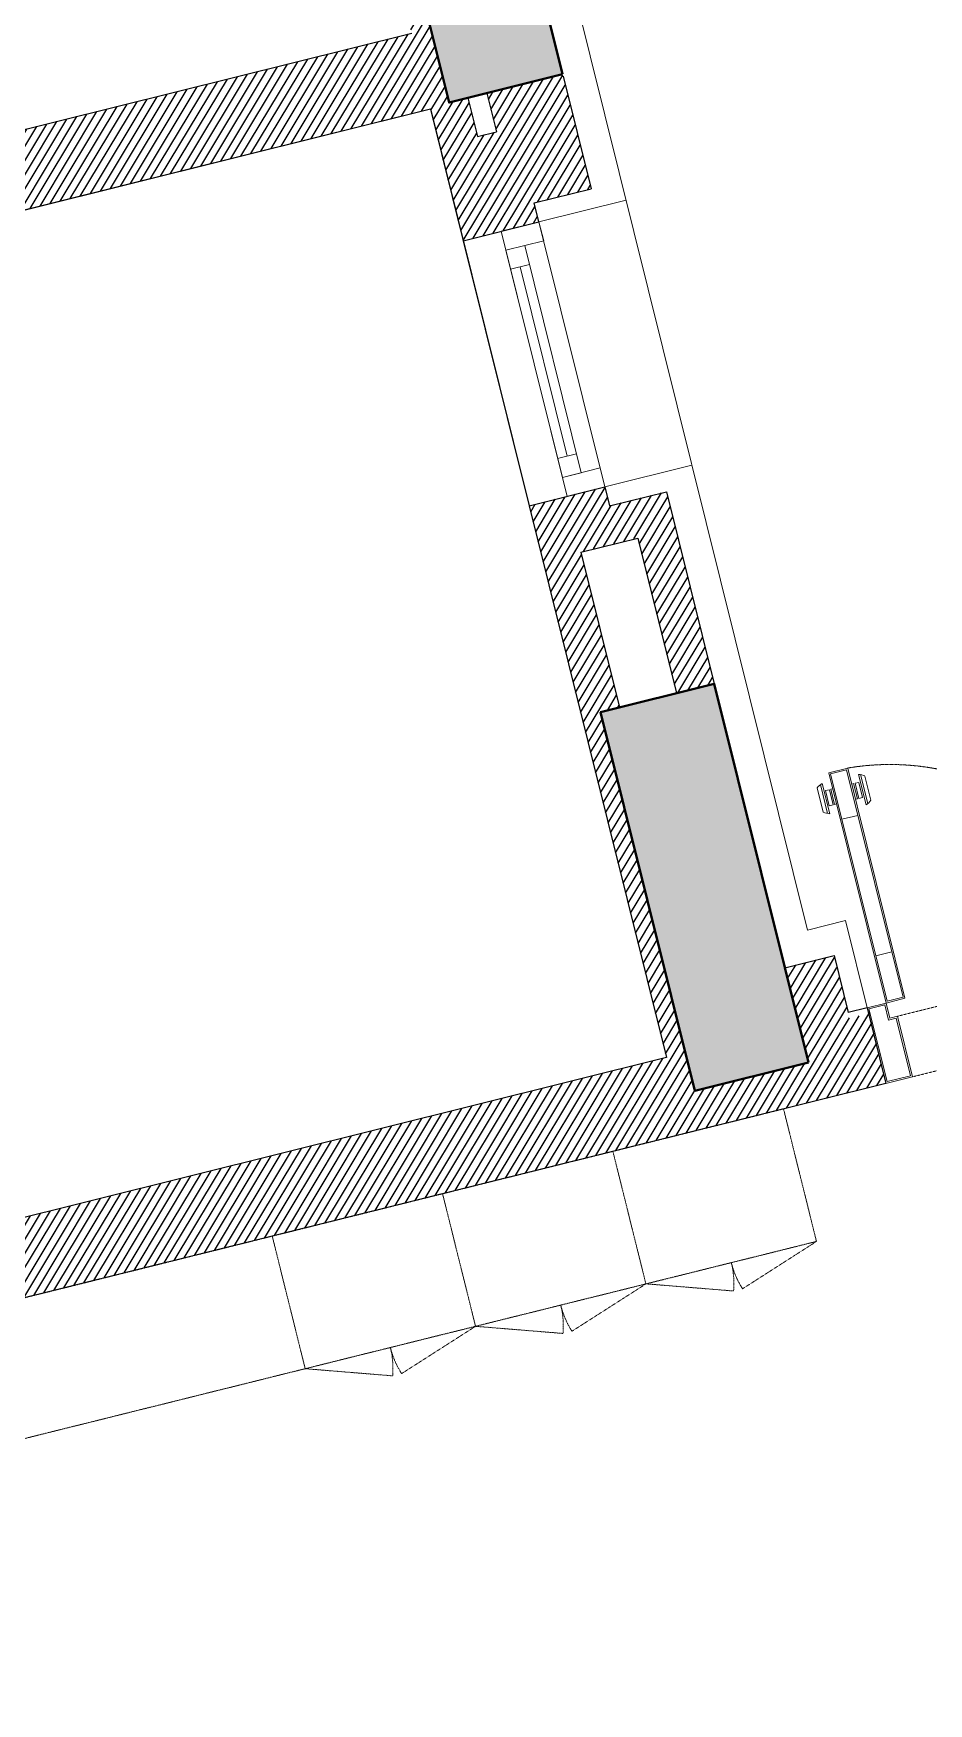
# Model space of a CAD drawing. Header units: inches. Extents: x -207898 to 3408902, y 497526 to 4632928.
# Drawn here: x 3389154 to 3391449, y 4611790 to 4616070 of the extents above; entities that cross this region are included whole.
import ezdxf

# ---------------------------------------------------------------- set-up
doc = ezdxf.new("R2010")
doc.units = ezdxf.units.IN
doc.header["$MEASUREMENT"] = 0
for name, pattern in [('xref grd floor$0$CENTER', [2, 1.25, -0.25, 0.25, -0.25]), ('xref grd floor$0$HIDDEN', [0.375, 0.25, -0.125]), ('xref grd floor$0$HIDDEN2', [0.1875, 0.125, -0.0625])]:
    doc.linetypes.add(name, pattern=pattern)
for name, color, linetype, lineweight in [('1', 1, 'Continuous', 50), ('xref grd floor$0$A-DOOR', 134, 'Continuous', 18), ('xref grd floor$0$A-FLOR-HIDN', 252, 'xref grd floor$0$HIDDEN', 0), ('xref grd floor$0$A-WALL-TILE', 8, 'Continuous', 9), ('xref grd floor$0$XREF-V2-GF_COLS$0$A-COLS', 5, 'Continuous', 40), ('xref grd floor$0$XREF-V2-GF_COLS$0$A-COLS-PATT', 253, 'Continuous', 20)]:
    doc.layers.add(name, color=color, linetype=linetype, lineweight=lineweight)
for name, color, linetype in [('xref grd floor$0$8', 8, 'Continuous'), ('xref grd floor$0$A-WALL', 7, 'Continuous'), ('xref grd floor$0$CQ Wall hatch_CHB', 8, 'Continuous')]:
    doc.layers.add(name, color=color, linetype=linetype)
pattern_1 = [(45, (20869.716, 76050.643), (-13.258252, 13.258252), [])]

# ---------------------------------------------------------------- blocks, each defined once
blk = doc.blocks.new('xref grd floor$0$XREF-V2-GF_COLS')
at = {"layer": 'xref grd floor$0$XREF-V2-GF_COLS$0$A-COLS-PATT'}
for points in [[(281721.4, 503040.6), (281430.3, 502968.2), (281285.4, 503550.4), (281576.5, 503622.9)], [(282351.5, 500507.8), (282060.4, 500435.4), (281819, 501405.8), (282110.1, 501478.2)]]:
    blk.add_hatch(color=256, dxfattribs=at).paths.add_polyline_path(points)
at = {"layer": 'xref grd floor$0$XREF-V2-GF_COLS$0$A-COLS'}
for points in [[(281721.4, 503040.6), (281430.3, 502968.2), (281285.4, 503550.4), (281576.5, 503622.9)], [(281721.4, 503040.6), (281430.3, 502968.2), (281285.4, 503550.4), (281576.5, 503622.9)], [(282351.5, 500507.8), (282060.4, 500435.4), (281819, 501405.8), (282110.1, 501478.2)], [(282351.5, 500507.8), (282060.4, 500435.4), (281819, 501405.8), (282110.1, 501478.2)]]:
    blk.add_lwpolyline(points, close=True, dxfattribs=at)
blk = doc.blocks.new('xref grd floor$0$stonecladding')
at = {"layer": 'xref grd floor$0$A-WALL-TILE'}
for p, q in [((39160, 40113.3, 0), (39160, 34735.8, 0)), ((39160, 34735.8, 0), (39260, 34735.8, 0)), ((39260, 34735.8, 0), (39260, 34505.8, 0))]:
    blk.add_line(p, q, dxfattribs=at)
blk = doc.blocks.new('*U62')
for p, q in [((-673, 785.6), (-673, 705.6)), ((-650, 200), (-650, 808.1)), ((-650, 808.1), (-600, 808.1)), ((-600, 808.1), (-650, 808.1)), ((-646, 204), (-646, 804.1)), ((-604, 804.1), (-646, 804.1)), ((-604, 804.1), (-604, 204)), ((-600, 808.1), (-600, 200)), ((-577, 785.6), (-577, 705.6)), ((577, 785.6), (577, 705.6)), ((600, 808.1), (600, 200)), ((650, 808.1), (600, 808.1)), ((600, 808.1), (650, 808.1)), ((604, 804.1), (604, 204)), ((604, 804.1), (646, 804.1)), ((646, 204), (646, 804.1)), ((650, 200), (650, 808.1)), ((673, 785.6), (673, 705.6)), ((-669, 765.6), (-659, 765.6)), ((-669, 765.6), (-669, 725.6)), ((-659, 765.6), (-659, 725.6)), ((-655, 765.6), (-655, 725.6)), ((-655, 765.6), (-650, 765.6)), ((-595, 765.6), (-600, 765.6)), ((-595, 765.6), (-595, 725.6)), ((-591, 765.6), (-591, 725.6)), ((-581, 765.6), (-591, 765.6)), ((-581, 765.6), (-581, 725.6)), ((581, 765.6), (581, 725.6)), ((581, 765.6), (591, 765.6)), ((591, 765.6), (591, 725.6)), ((595, 765.6), (595, 725.6)), ((595, 765.6), (600, 765.6)), ((655, 765.6), (650, 765.6)), ((655, 765.6), (655, 725.6)), ((669, 765.6), (659, 765.6)), ((659, 765.6), (659, 725.6)), ((669, 765.6), (669, 725.6)), ((-669, 725.6), (-659, 725.6)), ((-655, 725.6), (-650, 725.6)), ((-595, 725.6), (-600, 725.6)), ((-581, 725.6), (-591, 725.6)), ((581, 725.6), (591, 725.6)), ((595, 725.6), (600, 725.6)), ((655, 725.6), (650, 725.6)), ((669, 725.6), (659, 725.6)), ((-604, 684.1), (-646, 684.1)), ((604, 684.1), (646, 684.1)), ((-600, 200), (-650, 200)), ((600, 200), (650, 200))]:
    blk.add_line(p, q)
at = {"color": 253, "linetype": 'xref grd floor$0$HIDDEN2'}
for p, q in [((630, 160), (-630, 160)), ((-630, 0), (630, 0))]:
    blk.add_line(p, q, dxfattribs=at)
for points in [[(-688, 777.6), (-688, 713.6)], [(-678, 783.8), (-678, 707.4)], [(-572, 783.8), (-572, 707.4)], [(-562, 777.6), (-562, 713.6)], [(562, 777.6), (562, 713.6)], [(572, 783.8), (572, 707.4)], [(678, 783.8), (678, 707.4)], [(688, 777.6), (688, 713.6)]]:
    blk.add_lwpolyline(points)
for points in [[(-673, 785.6), (-673, 705.6, -2.191511)], [(-577, 785.6), (-577, 705.6, 2.191511)], [(577, 785.6), (577, 705.6, -2.191511)], [(673, 785.6), (673, 705.6, 2.191511)]]:
    blk.add_lwpolyline(points, format="xyb")
at = {"flags": 128}
for points in [[(-646, 684.1), (-604, 684.1), (-604, 804.1), (-646, 804.1)], [(646, 684.1), (604, 684.1), (604, 804.1), (646, 804.1)], [(-646, 204), (-604, 204), (-604, 324), (-646, 324)], [(646, 204), (604, 204), (604, 324), (646, 324)]]:
    blk.add_lwpolyline(points, close=True, dxfattribs=at)
for points in [[(-700, 200), (-650, 200), (-650, 160), (-630, 160), (-630, 0), (-700, 0)], [(-696, 196), (-654, 196), (-654, 156), (-634, 156), (-634, 4), (-696, 4)], [(700, 200), (650, 200), (650, 160), (630, 160), (630, 0), (700, 0)], [(696, 196), (654, 196), (654, 156), (634, 156), (634, 4), (696, 4)]]:
    blk.add_lwpolyline(points, close=True)
for centre, start, end in [((-661.3, 745.6), 106.2602, 129.7918), ((-588.7, 745.6), 50.2082, 73.7398), ((588.7, 745.6), 106.2602, 129.7918), ((661.3, 745.6), 50.2082, 73.7398), ((-661.3, 745.6), 230.2082, 253.7398), ((-588.7, 745.6), 286.2602, 309.7918), ((588.7, 745.6), 230.2082, 253.7398), ((661.3, 745.6), 286.2602, 309.7918)]:
    blk.add_arc(centre, 41.7, start, end)
at = {"linetype": 'xref grd floor$0$CENTER', "ltscale": 0.4}
for centre, start, end in [((-650, 160), 360, 85.5883), ((650, 160), 94.4117, 180)]:
    blk.add_arc(centre, 650, start, end, dxfattribs=at)
blk = doc.blocks.new('mak ground floor plan')
at = {"layer": 'xref grd floor$0$CQ Wall hatch_CHB'}
h = blk.add_hatch(dxfattribs=at)
h.set_pattern_fill('ANSI31,_O', color=8, scale=150)
h.set_pattern_definition(pattern_1)
h.paths.add_polyline_path([(59649.8, 113666.6), (59699.8, 113666.6), (59699.8, 119461.6), (59699.8, 119761.6), (58849.8, 119761.6), (58449.8, 119761.6), (58449.8, 119811.6), (58849.8, 119811.6), (58849.8, 120011.6), (58349.8, 120011.6), (58349.8, 119661.6), (59599.8, 119661.6), (59599.8, 113261.6), (56299.8, 113261.6), (56299.8, 113061.6), (59599.8, 113061.9), (59599.8, 113061.6), (59599.9, 112764.1), (59599.7, 112713.9), (59799.7, 112713.9), (59799.7, 112763.9), (59949.8, 112764.1), (59949.8, 113066.6), (59749.8, 113066.6), (59749.8, 112964.1), (59699.8, 112964.1), (59699.8, 113066.6), (59649.8, 113066.6)])
h = blk.add_hatch(dxfattribs=at)
h.set_pattern_fill('ANSI31,_O', color=8, scale=150)
h.set_pattern_definition(pattern_1)
h.paths.add_polyline_path([(59949.8, 111964.1), (59799.7, 111963.9), (59799.7, 112013.9), (59599.7, 112013.9), (59599.8, 111964.1), (59599.9, 110556.6), (56149.9, 110556.6), (56149.9, 111233.7), (55949.9, 111233.7), (55949.9, 109758.6), (56149.9, 109758.6), (56149.9, 110356.6), (60129.7, 110356.6), (60133.7, 110552.5), (60079.7, 110531.6), (60079.7, 110706.5), (59949.9, 110706.6), (59949.9, 110456.6), (59649.9, 110456.6), (59649.9, 111456.6), (59699.9, 111456.6), (59699.8, 111866.6), (59849.8, 111866.6), (59849.9, 111456.6), (59949.9, 111456.6)])
at = {"layer": 'xref grd floor$0$8'}
blk.add_line((59599.7, 110556.4, 0), (56149.7, 110556.4, 0), dxfattribs=at)
blk.add_line((59599.7, 110556.4, 0), (56149.7, 110556.4, 0), dxfattribs=at)
blk.add_line((59599.7, 110556.4, 0), (56149.7, 110556.4, 0), dxfattribs=at)
at = {"layer": 'xref grd floor$0$A-DOOR'}
for p, q in [((59749.8, 112613.9, 0), (59699.8, 112613.9, 0)), ((59749.8, 112613.9, 0), (59699.8, 112613.9, 0)), ((59749.8, 112613.9, 0), (59699.8, 112613.9, 0)), ((59724.8, 112613.9, 0), (59724.7, 112113.9, 0)), ((59724.8, 112613.9, 0), (59724.7, 112113.9, 0)), ((59724.8, 112613.9, 0), (59724.7, 112113.9, 0)), ((59749.7, 112113.9, 0), (59699.7, 112113.9, 0)), ((59749.7, 112113.9, 0), (59699.7, 112113.9, 0)), ((59749.7, 112113.9, 0), (59699.7, 112113.9, 0))]:
    blk.add_line(p, q, dxfattribs=at)
at = {"layer": 'xref grd floor$0$A-DOOR', "elevation": 0}
for points in [[(59799.7, 112713.9), (59699.7, 112713.9), (59699.7, 112013.9), (59799.7, 112013.9)], [(59799.7, 112713.9), (59699.7, 112713.9), (59699.7, 112663.9), (59799.7, 112663.9)], [(59799.7, 112713.9), (59699.7, 112713.9), (59699.7, 112013.9), (59799.7, 112013.9)], [(59799.7, 112713.9), (59699.7, 112713.9), (59699.7, 112663.9), (59799.7, 112663.9)], [(59799.7, 112713.9), (59699.7, 112713.9), (59699.7, 112013.9), (59799.7, 112013.9)], [(59799.7, 112713.9), (59699.7, 112713.9), (59699.7, 112663.9), (59799.7, 112663.9)], [(59749.8, 112663.9), (59699.7, 112663.9), (59699.7, 112063.9), (59749.7, 112063.9)], [(59749.8, 112663.9), (59699.7, 112663.9), (59699.7, 112063.9), (59749.7, 112063.9)], [(59749.8, 112663.9), (59699.7, 112663.9), (59699.7, 112063.9), (59749.7, 112063.9)], [(59799.7, 112013.9), (59699.7, 112013.9), (59699.7, 112063.9), (59799.7, 112063.9)], [(59799.7, 112013.9), (59699.7, 112013.9), (59699.7, 112063.9), (59799.7, 112063.9)], [(59799.7, 112013.9), (59699.7, 112013.9), (59699.7, 112063.9), (59799.7, 112063.9)]]:
    blk.add_lwpolyline(points, close=True, dxfattribs=at)
at = {"layer": 'xref grd floor$0$A-FLOR-HIDN', "lineweight": 0, "ltscale": 0.2}
for p, q in [((57499.7, 110356.4, 0), (59859.2, 110356.4, 0)), ((57499.7, 110356.4, 0), (59859.2, 110356.4, 0)), ((57499.7, 110356.4, 0), (59859.2, 110356.4, 0)), ((59859.2, 110006.4, 0), (59859.2, 110356.4, 0)), ((59859.2, 110006.4, 0), (59859.2, 110356.4, 0)), ((59859.2, 110006.4, 0), (59859.2, 110356.4, 0)), ((58508.5, 110006.4, 0), (58721.7, 109934.5, 0)), ((58508.5, 110006.4, 0), (58721.7, 109934.5, 0)), ((58508.5, 110006.4, 0), (58721.7, 109934.5, 0)), ((58958.5, 110006.4, 0), (58745.3, 109934.5, 0)), ((58958.5, 110006.4, 0), (58745.3, 109934.5, 0)), ((58958.5, 110006.4, 0), (58745.3, 109934.5, 0)), ((58958.5, 110006.4, 0), (59171.7, 109934.5, 0)), ((58958.5, 110006.4, 0), (59171.7, 109934.5, 0)), ((58958.5, 110006.4, 0), (59171.7, 109934.5, 0)), ((59408.5, 110006.4, 0), (59195.3, 109934.5, 0)), ((59408.5, 110006.4, 0), (59195.3, 109934.5, 0)), ((59408.5, 110006.4, 0), (59195.3, 109934.5, 0)), ((59409.2, 110006.4, 0), (59859.2, 110006.4, 0)), ((59409.2, 110006.4, 0), (59622.4, 109934.5, 0)), ((59409.2, 110006.4, 0), (59859.2, 110006.4, 0)), ((59409.2, 110006.4, 0), (59622.4, 109934.5, 0)), ((59409.2, 110006.4, 0), (59859.2, 110006.4, 0)), ((59409.2, 110006.4, 0), (59622.4, 109934.5, 0)), ((59859.2, 110006.4, 0), (59646, 109934.5, 0)), ((59859.2, 110006.4, 0), (59646, 109934.5, 0)), ((59859.2, 110006.4, 0), (59646, 109934.5, 0))]:
    blk.add_line(p, q, dxfattribs=at)
at = {"layer": 'xref grd floor$0$A-FLOR-HIDN', "lineweight": 0, "ltscale": 0.2, "elevation": 0}
for points in [[(58958.5, 110356.4), (58958.5, 110006.4), (57499.7, 110006.4)], [(58958.5, 110356.4), (58958.5, 110006.4), (57499.7, 110006.4)], [(58958.5, 110356.4), (58958.5, 110006.4), (57499.7, 110006.4)], [(58508.5, 110356.4), (58508.5, 110006.4)], [(58508.5, 110356.4), (58508.5, 110006.4)], [(58508.5, 110356.4), (58508.5, 110006.4)], [(58958.5, 110356.4), (58958.5, 110006.4), (59408.5, 110006.4), (59408.5, 110356.4)], [(58958.5, 110356.4), (58958.5, 110006.4), (59408.5, 110006.4), (59408.5, 110356.4)], [(58958.5, 110356.4), (58958.5, 110006.4), (59408.5, 110006.4), (59408.5, 110356.4)]]:
    blk.add_lwpolyline(points, dxfattribs=at)
at = {"layer": 'xref grd floor$0$A-FLOR-HIDN', "lineweight": 0, "ltscale": 0.2}
for centre, start, end in [((58508.5, 110006.4, 0), 341.3611, 0), ((58508.5, 110006.4, 0), 341.3611, 0), ((58508.5, 110006.4, 0), 341.3611, 0), ((58958.5, 110006.4, 0), 180, 198.6389), ((58958.5, 110006.4, 0), 180, 198.6389), ((58958.5, 110006.4, 0), 180, 198.6389), ((58958.5, 110006.4, 0), 341.3611, 0), ((58958.5, 110006.4, 0), 341.3611, 0), ((58958.5, 110006.4, 0), 341.3611, 0), ((59408.5, 110006.4, 0), 180, 198.6389), ((59408.5, 110006.4, 0), 180, 198.6389), ((59408.5, 110006.4, 0), 180, 198.6389), ((59409.2, 110006.4, 0), 341.3611, 0), ((59409.2, 110006.4, 0), 341.3611, 0), ((59409.2, 110006.4, 0), 341.3611, 0), ((59859.2, 110006.4, 0), 180, 198.6389), ((59859.2, 110006.4, 0), 180, 198.6389), ((59859.2, 110006.4, 0), 180, 198.6389)]:
    blk.add_arc(centre, 225, start, end, dxfattribs=at)
at = {"layer": 'xref grd floor$0$A-WALL'}
for p, q in [((59599.7, 113261.4, 0), (56299.7, 113261.4, 0)), ((59599.7, 113261.4, 0), (56299.7, 113261.4, 0)), ((59599.7, 113261.4, 0), (56299.7, 113261.4, 0)), ((59599.7, 113061.4, 0), (56149.7, 113061.4, 0)), ((59599.7, 113061.4, 0), (56149.7, 113061.4, 0)), ((59599.7, 113061.4, 0), (56149.7, 113061.4, 0)), ((59599.7, 113061.4, 0), (59599.7, 112713.9, 0)), ((59599.7, 113061.4, 0), (59599.7, 112713.9, 0)), ((59599.7, 113061.4, 0), (59599.7, 112713.9, 0)), ((59949.7, 113061.4, 0), (59949.7, 112763.9, 0)), ((59949.7, 113061.4, 0), (59949.7, 112763.9, 0)), ((59949.7, 113061.4, 0), (59949.7, 112763.9, 0)), ((59799.7, 112763.9, 0), (59949.7, 112763.9, 0)), ((59799.7, 112713.9, 0), (59799.7, 112763.9, 0)), ((59799.7, 112763.9, 0), (59949.7, 112763.9, 0)), ((59799.7, 112713.9, 0), (59799.7, 112763.9, 0)), ((59799.7, 112763.9, 0), (59949.7, 112763.9, 0)), ((59799.7, 112713.9, 0), (59799.7, 112763.9, 0)), ((59599.7, 112713.9, 0), (59799.7, 112713.9, 0)), ((59599.7, 112713.9, 0), (59799.7, 112713.9, 0)), ((59599.7, 112713.9, 0), (59799.7, 112713.9, 0)), ((59599.7, 112013.9, 0), (59599.7, 110556.4, 0)), ((59599.7, 112013.9, 0), (59799.7, 112013.9, 0)), ((59599.7, 112013.9, 0), (59599.7, 110556.4, 0)), ((59599.7, 112013.9, 0), (59799.7, 112013.9, 0)), ((59599.7, 112013.9, 0), (59599.7, 110556.4, 0)), ((59599.7, 112013.9, 0), (59799.7, 112013.9, 0)), ((59799.7, 112013.9, 0), (59799.7, 111963.9)), ((59799.7, 112013.9, 0), (59799.7, 111963.9)), ((59799.7, 112013.9, 0), (59799.7, 111963.9)), ((59799.7, 111963.9), (59949.7, 111963.9)), ((59799.7, 111963.9), (59949.7, 111963.9)), ((59799.7, 111963.9), (59949.7, 111963.9)), ((59949.7, 111963.9, 0), (59949.7, 111456.4, 0)), ((59949.7, 111963.9, 0), (59949.7, 111456.4, 0)), ((59949.7, 111963.9, 0), (59949.7, 111456.4, 0)), ((59949.7, 111963.9, 0), (59949.7, 111456.4, 0)), ((59949.7, 111963.9, 0), (59949.7, 111456.4, 0)), ((59949.7, 111963.9, 0), (59949.7, 111456.4, 0)), ((59949.7, 110706.4, 0), (60079.7, 110706.4, 0)), ((59949.7, 110706.4, 0), (60079.7, 110706.4, 0)), ((59949.7, 110706.4, 0), (60079.7, 110706.4, 0)), ((60079.7, 110706.4), (60079.7, 110556.4)), ((60079.7, 110706.4), (60079.7, 110556.4)), ((60079.7, 110706.4), (60079.7, 110556.4)), ((59599.7, 110556.4, 0), (56149.7, 110556.4, 0)), ((59599.7, 110556.4, 0), (56149.7, 110556.4, 0)), ((59599.7, 110556.4, 0), (56149.7, 110556.4, 0)), ((60129.7, 110556.4, 0), (60079.7, 110556.4, 0)), ((60129.7, 110556.4, 0), (60079.7, 110556.4, 0)), ((60129.7, 110556.4, 0), (60079.7, 110556.4, 0)), ((60129.7, 110556.4), (60129.7, 110356.4)), ((60129.7, 110556.4), (60129.7, 110356.4)), ((60129.7, 110556.4), (60129.7, 110356.4)), ((60129.7, 110356.4, 0), (56149.7, 110356.4, 0)), ((60129.7, 110356.4, 0), (56149.7, 110356.4, 0)), ((60129.7, 110356.4, 0), (56149.7, 110356.4, 0))]:
    blk.add_line(p, q, dxfattribs=at)
at = {"layer": 'xref grd floor$0$A-WALL', "color": 1}
for p, q in [((59699.7, 113066.4, 0), (59699.7, 112963.9, 0)), ((59699.7, 113066.4, 0), (59699.7, 112963.9, 0)), ((59699.7, 113066.4, 0), (59699.7, 112963.9, 0)), ((59749.7, 113066.4, 0), (59749.7, 112963.9, 0)), ((59749.7, 113066.4, 0), (59749.7, 112963.9, 0)), ((59749.7, 113066.4, 0), (59749.7, 112963.9, 0)), ((59699.7, 112963.9, 0), (59749.7, 112963.9, 0)), ((59699.7, 112963.9, 0), (59749.7, 112963.9, 0)), ((59699.7, 112963.9, 0), (59749.7, 112963.9, 0)), ((59599.7, 112713.9, 0), (59599.7, 112013.9, 0)), ((59599.7, 112713.9, 0), (59599.7, 112013.9, 0)), ((59599.7, 112713.9, 0), (59599.7, 112013.9, 0)), ((59699.7, 111866.4, 0), (59699.7, 111456.4, 0)), ((59699.7, 111866.4, 0), (59849.7, 111866.4, 0)), ((59699.7, 111866.4, 0), (59699.7, 111456.4, 0)), ((59699.7, 111866.4, 0), (59849.7, 111866.4, 0)), ((59699.7, 111866.4, 0), (59699.7, 111456.4, 0)), ((59699.7, 111866.4, 0), (59849.7, 111866.4, 0)), ((59699.7, 111866.4, 0), (59699.7, 111456.4, 0)), ((59699.7, 111866.4, 0), (59849.7, 111866.4, 0)), ((59699.7, 111866.4, 0), (59699.7, 111456.4, 0)), ((59699.7, 111866.4, 0), (59849.7, 111866.4, 0)), ((59699.7, 111866.4, 0), (59699.7, 111456.4, 0)), ((59699.7, 111866.4, 0), (59849.7, 111866.4, 0)), ((59849.7, 111866.4, 0), (59849.7, 111456.4, 0)), ((59849.7, 111866.4, 0), (59849.7, 111456.4, 0)), ((59849.7, 111866.4, 0), (59849.7, 111456.4, 0)), ((59849.7, 111866.4, 0), (59849.7, 111456.4, 0)), ((59849.7, 111866.4, 0), (59849.7, 111456.4, 0)), ((59849.7, 111866.4, 0), (59849.7, 111456.4, 0))]:
    blk.add_line(p, q, dxfattribs=at)
at = {"layer": 'xref grd floor$0$A-WALL-TILE'}
for p, q in [((59799.7, 112713.9, 0), (60029.7, 112713.9, 0)), ((59799.7, 112713.9, 0), (60029.7, 112713.9, 0)), ((59799.7, 112713.9, 0), (60029.7, 112713.9, 0)), ((59799.7, 112013.9), (60029.7, 112013.9)), ((59799.7, 112013.9), (60029.7, 112013.9)), ((59799.7, 112013.9), (60029.7, 112013.9))]:
    blk.add_line(p, q, dxfattribs=at)
at = {"layer": 'xref grd floor$0$CQ Wall hatch_CHB', "color": 8, "elevation": 0}
blk.add_lwpolyline([(56149.8, 113061.6), (59599.8, 113061.9), (59599.8, 112183.9)], dxfattribs=at)
at = {"rotation": 346.0285767170143}
blk.add_blockref('xref grd floor$0$XREF-V2-GF_COLS', (-334890.4, -307074.2, 0), dxfattribs=at)
blk.add_blockref('xref grd floor$0$XREF-V2-GF_COLS', (-334890.4, -307074.2, 0), dxfattribs=at)
blk.add_blockref('xref grd floor$0$XREF-V2-GF_COLS', (-334890.4, -307074.2, 0), dxfattribs=at)
at = {"layer": 'xref grd floor$0$A-DOOR'}
blk.add_blockref('*U62', (60829.7, 110356.4, 0), dxfattribs=at)
blk.add_blockref('*U62', (60829.7, 110356.4, 0), dxfattribs=at)
blk.add_blockref('*U62', (60829.7, 110356.4, 0), dxfattribs=at)
at = {"layer": 'xref grd floor$0$A-WALL'}
blk.add_blockref('xref grd floor$0$stonecladding', (20869.7, 76050.6), dxfattribs=at)
blk.add_blockref('xref grd floor$0$stonecladding', (20869.7, 76050.6), dxfattribs=at)
blk.add_blockref('xref grd floor$0$stonecladding', (20869.7, 76050.6), dxfattribs=at)

msp = doc.modelspace()

# ---------------------------------------------------------------- block references
at = {"layer": '1', "rotation": 13.97142328298569}
msp.add_blockref('mak ground floor plan', (3359632.6, 4491769.8, 0), dxfattribs=at)

doc.saveas('drawing.dxf')
